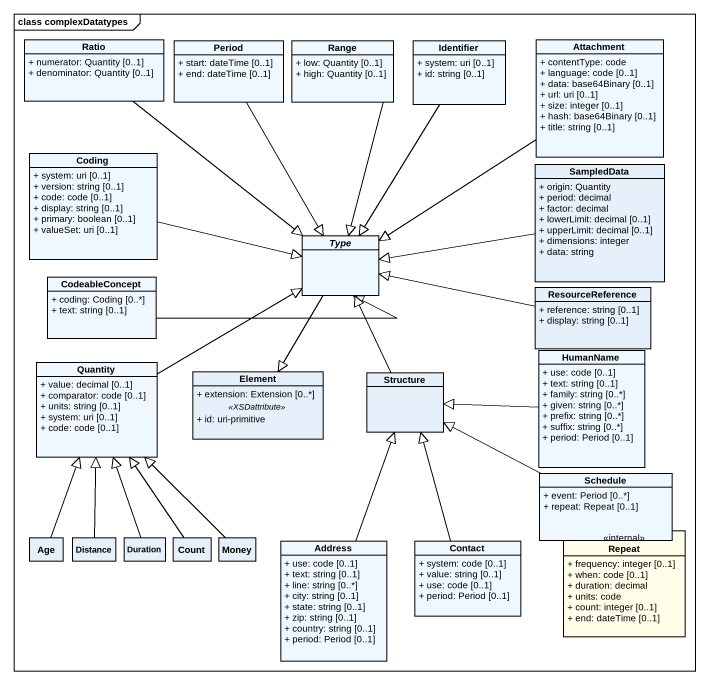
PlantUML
@startuml
mainframe class complexDatatypes
hide circle
hide empty members
skinparam classAttributeIconSize 0
class Ratio #F0F8FF {
  + numerator: Quantity [0..1]
  + denominator: Quantity [0..1]
}
class Period #F0F8FF {
  + start: dateTime [0..1]
  + end: dateTime [0..1]
}
class Range #F0F8FF {
  + low: Quantity [0..1]
  + high: Quantity [0..1]
}
class Identifier #F0F8FF {
  + system: uri [0..1]
  + id: string [0..1]
}
class Attachment #F0F8FF {
  + contentType: code
  + language: code [0..1]
  + data: base64Binary [0..1]
  + url: uri [0..1]
  + size: integer [0..1]
  + hash: base64Binary [0..1]
  + title: string [0..1]
}
class Coding #F0F8FF {
  + system: uri [0..1]
  + version: string [0..1]
  + code: code [0..1]
  + display: string [0..1]
  + primary: boolean [0..1]
  + valueSet: uri [0..1]
}
class SampledData {
  + origin: Quantity
  + period: decimal
  + factor: decimal
  + lowerLimit: decimal [0..1]
  + upperLimit: decimal [0..1]
  + dimensions: integer
  + data: string
}
abstract class Type #F0F8FF
class CodeableConcept #F0F8FF {
  + coding: Coding [0..*]
  + text: string [0..1]
}
class ResourceReference {
  + reference: string [0..1]
  + display: string [0..1]
}
class HumanName #F0F8FF {
  + use: code [0..1]
  + text: string [0..1]
  + family: string [0..*]
  + given: string [0..*]
  + prefix: string [0..*]
  + suffix: string [0..*]
  + period: Period [0..1]
}
class Quantity #F0F8FF {
  + value: decimal [0..1]
  + comparator: code [0..1]
  + units: string [0..1]
  + system: uri [0..1]
  + code: code [0..1]
}
class Element {
  + extension: Extension [0..*]
  .. <<XSDattribute>> ..
  + id: uri-primitive
}
class Structure
class Schedule #F0F8FF {
  + event: Period [0..*]
  + repeat: Repeat [0..1]
}
class Age
class Distance
class Duration
class Count
class Money
class Address #F0F8FF {
  + use: code [0..1]
  + text: string [0..1]
  + line: string [0..*]
  + city: string [0..1]
  + state: string [0..1]
  + zip: string [0..1]
  + country: string [0..1]
  + period: Period [0..1]
}
class Contact #F0F8FF {
  + system: code [0..1]
  + value: string [0..1]
  + use: code [0..1]
  + period: Period [0..1]
}
class "Repeat" as Repeat_ <<internal>> #FFFEE9 {
  + frequency: integer [0..1]
  + when: code [0..1]
  + duration: decimal
  + units: code
  + count: integer [0..1]
  + end: dateTime [0..1]
}
Ratio --|> Type
Period --|> Type
Range --|> Type
Identifier --|> Type
Attachment --|> Type
Coding -right-|> Type
SampledData -left-|> Type
Type --|> Element
CodeableConcept -right-|> Type
ResourceReference -left-|> Type
HumanName -left-|> Structure
Quantity -right-|> Type
Structure -up-|> Type
Schedule -left-|> Structure
Age -up-|> Quantity
Distance -up-|> Quantity
Duration -up-|> Quantity
Count -up-|> Quantity
Money -up-|> Quantity
Address -up-|> Structure
Contact -up-|> Structure
@enduml
